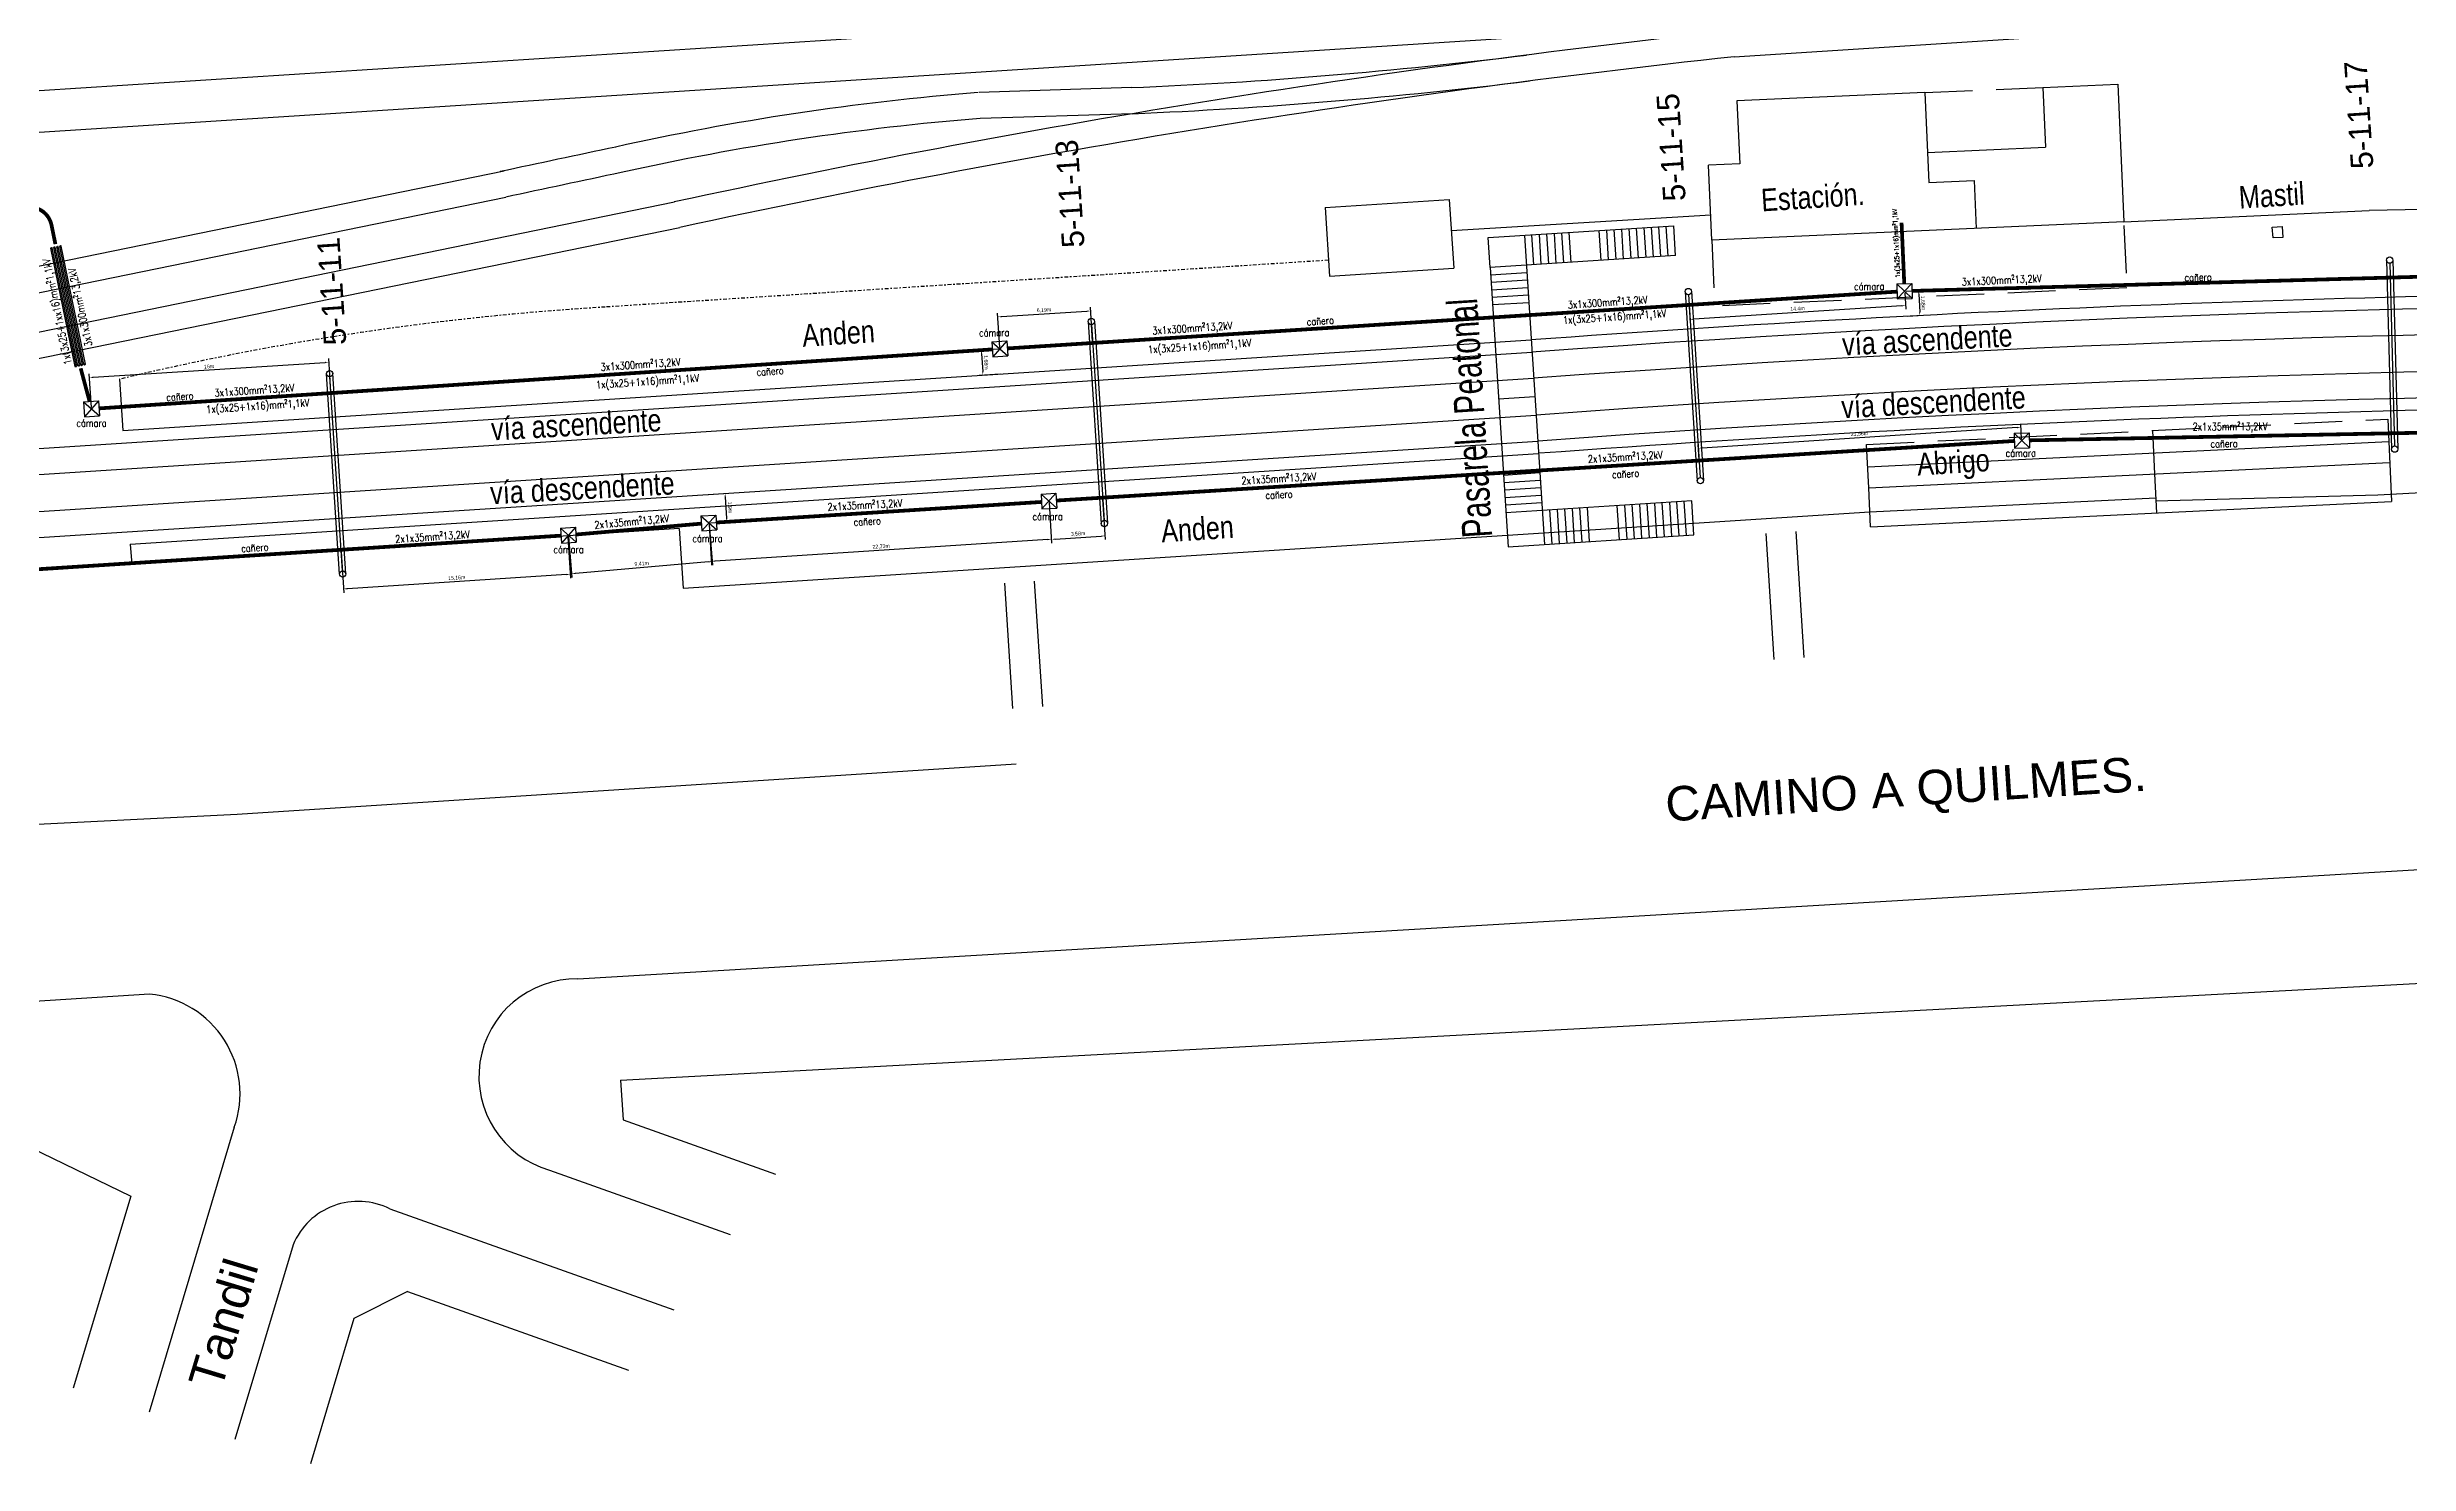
# Model space of a CAD drawing. Header units: millimetres. Extents: x 2168 to 2803, y 1418 to 1620.
# Drawn here: x 2414.8 to 2572.3, y 1433.8 to 1528.3 of the extents above; entities that cross this region are included whole.
import ezdxf

# ---------------------------------------------------------------- set-up
doc = ezdxf.new("R2010")
doc.units = ezdxf.units.MM
doc.linetypes.add('DASHDOT2', pattern=[0.5, 0.25, -0.125, 0, -0.125])
doc.linetypes.add('HIDDEN2', pattern=[4.7625, 3.175, -1.5875])
for name, color, linetype in [('CALLES', 8, 'Continuous'), ('EDIFICIOS', 8, 'Continuous'), ('LIMITE', 8, 'DASHDOT2'), ('LÌNEA02', 8, 'Continuous'), ('n° de postación', 1, 'Continuous'), ('pórticos', 7, 'Continuous'), ('SEMICUBIERTO', 8, 'HIDDEN2'), ('textos', 7, 'Continuous'), ('Textos catenaria', 7, 'Continuous'), ('TMR', 8, 'Continuous'), ('vías', 8, 'Continuous')]:
    doc.layers.add(name, color=color, linetype=linetype)
doc.styles.add('ROMANS', font='arial.ttf', dxfattribs={"width": 0.7})
doc.styles.add('SIMPLEX', font='simplex.shx', dxfattribs={"width": 0.75})
doc.dimstyles.new('ISO-25', dxfattribs={"dimtxt": 0.25, "dimasz": 0.25, "dimexe": 0.25, "dimexo": 0.1, "dimgap": 0.1, "dimtad": 1, "dimtxsty": 'Standard', "dimcen": 0.25, "dimadec": 0, "dimazin": 0, "dimtfac": 1, "dimtmove": 0, "dimatfit": 3, "dimfxl": 1, "dimarcsym": 0})

# ---------------------------------------------------------------- blocks, each defined once
blk = doc.blocks.new('cámara LDF-LDS')
at = {"color": 6}
for p, q in [((-0.5, 0.5), (0.5, 0.5)), ((-0.5, 0.5), (-0.5, -0.5)), ((-0.5, 0.5), (0.5, -0.5)), ((0.5, 0.5), (-0.5, -0.5)), ((0.5, 0.5), (0.5, -0.5)), ((-0.5, -0.5), (0.5, -0.5))]:
    blk.add_line(p, q, dxfattribs=at)
blk = doc.blocks.new('*D21')
at = {"color": 0, "lineweight": -2, "transparency": 16777216}
for p, q in [((2538.72, 1511.92), (2538.79, 1510.81)), ((2524.35, 1511), (2524.42, 1509.88)), ((2538.53, 1511.04), (2524.65, 1510.15))]:
    blk.add_line(p, q, dxfattribs=at)
at = {"color": 0, "transparency": 16777216}
for points in [[(2538.52, 1511.08), (2538.53, 1511), (2538.78, 1511.06)], [(2524.65, 1510.19), (2524.66, 1510.11), (2524.4, 1510.13)]]:
    blk.add_solid(points, dxfattribs=at)
at = {"layer": 'Defpoints', "color": 0, "transparency": 16777216}
for p in [(2538.71, 1512.02), (2524.34, 1511.1), (2524.4, 1510.13)]:
    blk.add_point(p, dxfattribs=at)
at = {"color": 0, "transparency": 16777216, "insert": (2531.57, 1510.84), "char_height": 0.25, "attachment_point": 5, "rotation": 3.684}
blk.add_mtext('14,4m', dxfattribs=at)
blk = doc.blocks.new('*D22')
at = {"color": 0, "lineweight": -2, "transparency": 16777216}
for p, q in [((2538.81, 1512.03), (2539.89, 1512.08)), ((2538.9, 1510.35), (2539.98, 1510.41)), ((2539.66, 1511.82), (2539.72, 1510.64))]:
    blk.add_line(p, q, dxfattribs=at)
at = {"color": 0, "transparency": 16777216}
for points in [[(2539.7, 1511.82), (2539.62, 1511.82), (2539.65, 1512.07)], [(2539.76, 1510.64), (2539.68, 1510.64), (2539.73, 1510.39)]]:
    blk.add_solid(points, dxfattribs=at)
at = {"layer": 'Defpoints', "color": 0, "transparency": 16777216}
for p in [(2538.71, 1512.02), (2538.8, 1510.34), (2539.73, 1510.39)]:
    blk.add_point(p, dxfattribs=at)
at = {"color": 0, "transparency": 16777216, "insert": (2539.93, 1511.24), "char_height": 0.25, "attachment_point": 5, "rotation": 273.0133}
blk.add_mtext('1,68m', dxfattribs=at)
blk = doc.blocks.new('*D23')
at = {"color": 0, "lineweight": -2, "transparency": 16777216}
for p, q in [((2478.38, 1508.27), (2478.23, 1510.55)), ((2478.49, 1510.32), (2484.18, 1510.68)), ((2484.56, 1508.67), (2484.41, 1510.95))]:
    blk.add_line(p, q, dxfattribs=at)
at = {"color": 0, "transparency": 16777216}
for points in [[(2478.49, 1510.36), (2478.5, 1510.28), (2478.24, 1510.3)], [(2484.17, 1510.73), (2484.18, 1510.64), (2484.43, 1510.7)]]:
    blk.add_solid(points, dxfattribs=at)
at = {"layer": 'Defpoints', "color": 0, "transparency": 16777216}
for p in [(2484.43, 1510.7), (2478.38, 1508.17), (2484.56, 1508.57)]:
    blk.add_point(p, dxfattribs=at)
at = {"color": 0, "transparency": 16777216, "insert": (2481.32, 1510.75), "char_height": 0.25, "attachment_point": 5, "rotation": 3.684}
blk.add_mtext('6,19m', dxfattribs=at)
blk = doc.blocks.new('*D24')
at = {"color": 0, "lineweight": -2, "transparency": 16777216}
for p, q in [((2478.28, 1508.16), (2476.89, 1508.07)), ((2477.16, 1507.84), (2477.23, 1506.66)), ((2478.39, 1506.49), (2477, 1506.4))]:
    blk.add_line(p, q, dxfattribs=at)
at = {"color": 0, "transparency": 16777216}
for points in [[(2477.2, 1507.84), (2477.11, 1507.84), (2477.14, 1508.09)], [(2477.27, 1506.67), (2477.19, 1506.66), (2477.25, 1506.41)]]:
    blk.add_solid(points, dxfattribs=at)
at = {"layer": 'Defpoints', "color": 0, "transparency": 16777216}
for p in [(2478.38, 1508.17), (2477.25, 1506.41), (2478.49, 1506.49)]:
    blk.add_point(p, dxfattribs=at)
at = {"color": 0, "transparency": 16777216, "insert": (2477.44, 1507.27), "char_height": 0.25, "attachment_point": 5, "rotation": 273.684}
blk.add_mtext('1,68m', dxfattribs=at)
blk = doc.blocks.new('*D25')
at = {"color": 0, "lineweight": -2, "transparency": 16777216}
for p, q in [((2481.66, 1497.92), (2481.83, 1495.22)), ((2485.23, 1498.15), (2485.41, 1495.45)), ((2482.07, 1495.48), (2485.14, 1495.68))]:
    blk.add_line(p, q, dxfattribs=at)
at = {"color": 0, "transparency": 16777216}
for points in [[(2482.06, 1495.52), (2482.07, 1495.44), (2481.82, 1495.47)], [(2485.14, 1495.72), (2485.14, 1495.64), (2485.39, 1495.7)]]:
    blk.add_solid(points, dxfattribs=at)
at = {"layer": 'Defpoints', "color": 0, "transparency": 16777216}
for p in [(2481.65, 1498.02), (2485.23, 1498.25), (2485.39, 1495.7)]:
    blk.add_point(p, dxfattribs=at)
at = {"color": 0, "transparency": 16777216, "insert": (2483.59, 1495.83), "char_height": 0.25, "attachment_point": 5, "rotation": 3.684}
blk.add_mtext('3,58m', dxfattribs=at)
blk = doc.blocks.new('*D26')
at = {"color": 0, "lineweight": -2, "transparency": 16777216}
for p, q in [((2481.66, 1497.92), (2481.83, 1495.22)), ((2458.98, 1496.46), (2459.15, 1493.75)), ((2481.57, 1495.45), (2459.39, 1494.02))]:
    blk.add_line(p, q, dxfattribs=at)
at = {"color": 0, "transparency": 16777216}
for points in [[(2481.57, 1495.49), (2481.57, 1495.41), (2481.82, 1495.47)], [(2459.38, 1494.06), (2459.39, 1493.98), (2459.14, 1494)]]:
    blk.add_solid(points, dxfattribs=at)
at = {"layer": 'Defpoints', "color": 0, "transparency": 16777216}
for p in [(2481.65, 1498.02), (2458.97, 1496.56), (2459.14, 1494)]:
    blk.add_point(p, dxfattribs=at)
at = {"color": 0, "transparency": 16777216, "insert": (2470.46, 1494.98), "char_height": 0.25, "attachment_point": 5, "rotation": 3.6966}
blk.add_mtext('22,73m', dxfattribs=at)
blk = doc.blocks.new('*D27')
at = {"color": 0, "lineweight": -2, "transparency": 16777216}
for p, q in [((2458.98, 1496.46), (2459.22, 1493.74)), ((2449.61, 1495.65), (2449.84, 1492.93)), ((2458.95, 1493.97), (2450.07, 1493.2))]:
    blk.add_line(p, q, dxfattribs=at)
at = {"color": 0, "transparency": 16777216}
for points in [[(2450.07, 1493.24), (2450.07, 1493.15), (2449.82, 1493.17)], [(2458.94, 1494.01), (2458.95, 1493.92), (2459.19, 1493.99)]]:
    blk.add_solid(points, dxfattribs=at)
at = {"layer": 'Defpoints', "color": 0, "transparency": 16777216}
for p in [(2458.97, 1496.56), (2449.6, 1495.75), (2449.82, 1493.17)]:
    blk.add_point(p, dxfattribs=at)
at = {"color": 0, "transparency": 16777216, "insert": (2454.49, 1493.83), "char_height": 0.25, "attachment_point": 5, "rotation": 4.9573}
blk.add_mtext('9,41m', dxfattribs=at)
blk = doc.blocks.new('*D28')
at = {"color": 0, "lineweight": -2, "transparency": 16777216}
for p, q in [((2434.45, 1494.63), (2434.62, 1491.91)), ((2449.57, 1495.61), (2449.75, 1492.88)), ((2449.48, 1493.12), (2434.86, 1492.17))]:
    blk.add_line(p, q, dxfattribs=at)
at = {"color": 0, "transparency": 16777216}
for points in [[(2449.48, 1493.16), (2449.48, 1493.07), (2449.73, 1493.13)], [(2434.85, 1492.22), (2434.86, 1492.13), (2434.61, 1492.16)]]:
    blk.add_solid(points, dxfattribs=at)
at = {"layer": 'Defpoints', "color": 0, "transparency": 16777216}
for p in [(2434.44, 1494.73), (2449.57, 1495.71), (2434.61, 1492.16)]:
    blk.add_point(p, dxfattribs=at)
at = {"color": 0, "transparency": 16777216, "insert": (2442.15, 1492.89), "char_height": 0.25, "attachment_point": 5, "rotation": 3.684}
blk.add_mtext('15,16m', dxfattribs=at)
blk = doc.blocks.new('*D32')
at = {"color": 0, "lineweight": -2, "transparency": 16777216}
for p, q in [((2458.95, 1498.46), (2460.3, 1498.55)), ((2460.16, 1496.89), (2460.07, 1498.28)), ((2459.07, 1496.57), (2460.42, 1496.65))]:
    blk.add_line(p, q, dxfattribs=at)
at = {"color": 0, "transparency": 16777216}
for points in [[(2460.11, 1498.29), (2460.02, 1498.28), (2460.05, 1498.53)], [(2460.2, 1496.89), (2460.11, 1496.88), (2460.17, 1496.64)]]:
    blk.add_solid(points, dxfattribs=at)
at = {"layer": 'Defpoints', "color": 0, "transparency": 16777216}
for p in [(2458.85, 1498.45), (2460.05, 1498.53), (2458.97, 1496.56)]:
    blk.add_point(p, dxfattribs=at)
at = {"color": 0, "transparency": 16777216, "insert": (2460.36, 1497.6), "char_height": 0.25, "attachment_point": 5, "rotation": 273.684}
blk.add_mtext('1,9m', dxfattribs=at)
blk = doc.blocks.new('*D33')
at = {"color": 0, "lineweight": -2, "transparency": 16777216}
for p, q in [((2417.92, 1506.28), (2433.38, 1507.27)), ((2433.76, 1505.3), (2433.62, 1507.54)), ((2417.79, 1504.27), (2417.65, 1506.51))]:
    blk.add_line(p, q, dxfattribs=at)
at = {"color": 0, "transparency": 16777216}
for points in [[(2433.38, 1507.31), (2433.39, 1507.23), (2433.63, 1507.29)], [(2417.91, 1506.32), (2417.92, 1506.23), (2417.67, 1506.26)]]:
    blk.add_solid(points, dxfattribs=at)
at = {"layer": 'Defpoints', "color": 0, "transparency": 16777216}
for p in [(2433.63, 1507.29), (2417.8, 1504.17), (2433.77, 1505.2)]:
    blk.add_point(p, dxfattribs=at)
at = {"color": 0, "transparency": 16777216, "insert": (2425.64, 1507), "char_height": 0.25, "attachment_point": 5, "rotation": 3.684}
blk.add_mtext('16m', dxfattribs=at)
blk = doc.blocks.new('*D39')
at = {"color": 0, "lineweight": -2, "transparency": 16777216}
for p, q in [((2546.22, 1502.92), (2525.21, 1501.56)), ((2546.52, 1502.16), (2546.46, 1503.18)), ((2525.01, 1500.78), (2524.94, 1501.8))]:
    blk.add_line(p, q, dxfattribs=at)
at = {"color": 0, "transparency": 16777216}
for points in [[(2546.22, 1502.96), (2546.23, 1502.87), (2546.47, 1502.93)], [(2525.2, 1501.6), (2525.21, 1501.52), (2524.96, 1501.55)]]:
    blk.add_solid(points, dxfattribs=at)
at = {"layer": 'Defpoints', "color": 0, "transparency": 16777216}
for p in [(2524.96, 1501.55), (2546.53, 1502.06), (2525.01, 1500.68)]:
    blk.add_point(p, dxfattribs=at)
at = {"color": 0, "transparency": 16777216, "insert": (2535.7, 1502.49), "char_height": 0.25, "attachment_point": 5, "rotation": 3.684}
blk.add_mtext('21,56m', dxfattribs=at)

msp = doc.modelspace()

# ---------------------------------------------------------------- linework, layer by layer
at = {"color": 8}
for p, q in [((2510.95, 1515.589), (2523.316, 1516.385)), ((2511.079, 1513.593), (2510.95, 1515.589)), ((2513.361, 1515.744), (2514.689, 1495.123)), ((2513.835, 1515.775), (2513.964, 1513.779)), ((2514.334, 1515.807), (2514.463, 1513.811)), ((2514.833, 1515.839), (2514.962, 1513.843)), ((2515.332, 1515.871), (2515.461, 1513.875)), ((2515.831, 1515.903), (2515.96, 1513.907)), ((2516.33, 1515.935), (2516.459, 1513.939)), ((2518.326, 1516.064), (2518.455, 1514.068)), ((2518.825, 1516.096), (2518.954, 1514.1)), ((2519.324, 1516.128), (2519.453, 1514.132)), ((2519.823, 1516.16), (2519.952, 1514.164)), ((2520.322, 1516.192), (2520.451, 1514.196)), ((2520.821, 1516.224), (2520.95, 1514.229)), ((2521.32, 1516.257), (2521.448, 1514.261)), ((2521.819, 1516.289), (2521.947, 1514.293)), ((2522.446, 1514.325), (2522.318, 1516.321)), ((2522.945, 1514.357), (2522.817, 1516.353)), ((2523.444, 1514.389), (2523.316, 1516.385)), ((2523.444, 1514.389), (2511.075, 1513.593)), ((2511.075, 1513.593), (2512.274, 1494.967)), ((2513.522, 1513.249), (2511.107, 1513.094)), ((2513.554, 1512.75), (2511.139, 1512.595)), ((2513.586, 1512.251), (2511.171, 1512.096)), ((2513.618, 1511.752), (2511.203, 1511.597)), ((2513.651, 1511.253), (2511.236, 1511.098)), ((2514.382, 1499.893), (2511.967, 1499.737)), ((2514.414, 1499.394), (2511.999, 1499.238)), ((2514.446, 1498.895), (2512.031, 1498.739)), ((2514.478, 1498.396), (2512.063, 1498.24)), ((2514.51, 1497.897), (2512.095, 1497.741)), ((2524.522, 1498.04), (2512.128, 1497.242)), ((2520.031, 1497.751), (2520.178, 1495.476)), ((2520.53, 1497.783), (2520.677, 1495.508)), ((2521.029, 1497.816), (2521.176, 1495.54)), ((2521.528, 1497.848), (2521.675, 1495.572)), ((2522.027, 1497.88), (2522.174, 1495.605)), ((2522.526, 1497.912), (2522.673, 1495.637)), ((2523.025, 1497.944), (2523.172, 1495.669)), ((2523.671, 1495.701), (2523.524, 1497.976)), ((2524.169, 1495.733), (2524.023, 1498.008)), ((2524.668, 1495.765), (2524.522, 1498.04)), ((2515.042, 1497.43), (2515.188, 1495.155)), ((2515.541, 1497.462), (2515.687, 1495.187)), ((2516.04, 1497.494), (2516.186, 1495.219)), ((2516.538, 1497.526), (2516.685, 1495.251)), ((2517.037, 1497.559), (2517.184, 1495.283)), ((2517.536, 1497.591), (2517.683, 1495.315)), ((2519.532, 1497.719), (2519.679, 1495.444)), ((2512.274, 1494.967), (2524.668, 1495.765))]:
    msp.add_line(p, q, dxfattribs=at)
at = {"color": 4}
for p, q in [((2416.698, 1507.002), (2415.086, 1514.889)), ((2416.797, 1507.023), (2415.185, 1514.909)), ((2416.895, 1507.043), (2415.283, 1514.929)), ((2416.995, 1507.063), (2415.383, 1514.949)), ((2417.093, 1507.083), (2415.481, 1514.97)), ((2417.192, 1507.104), (2415.58, 1514.99)), ((2417.29, 1507.124), (2415.678, 1515.01)), ((2417.39, 1507.144), (2415.778, 1515.03))]:
    msp.add_line(p, q, dxfattribs=at)
msp.add_line((2511.639, 1504.83), (2514.054, 1504.985))
at = {"color": 5, "linetype": 'HIDDEN2', "ltscale": 0.25, "const_width": 0.25}
msp.add_lwpolyline([(2415.392, 1515.155), (2415.131, 1516.429, 0.4142136), (2413.361, 1517.598), (2380.272, 1510.833), (2353.044, 1504.75)], format="xyb", dxfattribs=at)
msp.add_lwpolyline([(2417.084, 1506.877), (2417.107, 1506.763), (2417.67, 1504.662)], dxfattribs=at)
at = {"color": 4}
for centre, start, end in [((2415.112, 1514.888), 25.6516, 177.45763), ((2415.162, 1514.898), 25.6516, 177.45763), ((2415.159, 1514.91), 205.6516, 357.45763), ((2415.309, 1514.928), 25.6516, 177.45763), ((2415.359, 1514.938), 25.6516, 177.45763), ((2415.356, 1514.951), 205.6516, 357.45763), ((2415.507, 1514.968), 25.6516, 177.45763), ((2415.557, 1514.979), 25.6516, 177.45763), ((2415.554, 1514.991), 205.6516, 357.45763), ((2415.704, 1515.009), 25.6516, 177.45763), ((2415.754, 1515.019), 25.6516, 177.45763), ((2415.751, 1515.031), 205.6516, 357.45763), ((2416.724, 1507.001), 25.6516, 177.45763), ((2416.721, 1507.014), 205.6516, 357.45763), ((2416.771, 1507.024), 205.6516, 357.45763), ((2416.922, 1507.042), 25.6516, 177.45763), ((2416.919, 1507.054), 205.6516, 357.45763), ((2416.969, 1507.064), 205.6516, 357.45763), ((2417.119, 1507.082), 25.6516, 177.45763), ((2417.117, 1507.095), 205.6516, 357.45763), ((2417.166, 1507.105), 205.6516, 357.45763), ((2417.317, 1507.122), 25.6516, 177.45763), ((2417.314, 1507.135), 205.6516, 357.45763), ((2417.364, 1507.145), 205.6516, 357.45763)]:
    msp.add_arc(centre, 0.0262, start, end, dxfattribs=at)
at = {"layer": 'CALLES'}
for p, q in [((2625.861, 1538.95), (2371.176, 1522.612)), ((2479.454, 1480.462), (2427.519, 1477.11)), ((2453.068, 1459.4), (2599.108, 1467.265)), ((2421.676, 1465.134), (2291.418, 1456.748)), ((2453.068, 1459.4), (2453.25, 1456.744)), ((2410.157, 1456.637), (2420.413, 1451.659)), ((2427.319, 1456.255), (2421.635, 1437.25)), ((2453.25, 1456.744), (2463.418, 1453.122)), ((2448.349, 1453.394), (2460.4, 1449.102)), ((2420.413, 1451.659), (2416.586, 1438.863)), ((2437.696, 1450.82), (2456.626, 1444.077)), ((2431.239, 1448.421), (2427.352, 1435.424)), ((2431.239, 1448.421), (2427.352, 1435.424)), ((2438.863, 1445.309), (2435.3, 1443.503)), ((2438.863, 1445.309), (2453.608, 1440.057)), ((2435.3, 1443.503), (2432.401, 1433.811)), ((2435.3, 1443.503), (2432.401, 1433.811))]:
    msp.add_line(p, q, dxfattribs=at)
for centre, radius, start, end in [((2421.024, 1458.487), 6.679, 340.47437, 84.39626), ((2435.593, 1446.591), 4.723, 63.55112, 157.19662)]:
    msp.add_arc(centre, radius, start, end, dxfattribs=at)
at = {"layer": 'EDIFICIOS'}
for p, q in [((2540.068, 1525.261), (2527.531, 1524.705)), ((2527.531, 1524.705), (2527.717, 1520.51)), ((2540.068, 1525.261), (2540.334, 1519.267)), ((2547.931, 1525.61), (2552.926, 1525.831)), ((2547.931, 1525.61), (2548.108, 1521.614)), ((2552.926, 1525.831), (2553.333, 1516.64)), ((2540.245, 1521.265), (2548.108, 1521.614)), ((2527.717, 1520.51), (2525.639, 1520.417)), ((2525.86, 1515.422), (2525.639, 1520.417)), ((2527.776, 1520.512), (2527.776, 1520.512)), ((2540.334, 1519.267), (2543.351, 1519.401)), ((2543.351, 1519.401), (2543.493, 1516.204)), ((2500.064, 1517.609), (2508.347, 1518.143)), ((2500.064, 1517.609), (2500.36, 1513.019)), ((2508.347, 1518.143), (2508.642, 1513.552)), ((2553.333, 1516.64), (2525.86, 1515.422)), ((2563.236, 1516.281), (2563.9, 1516.324)), ((2563.282, 1515.567), (2563.236, 1516.281)), ((2563.946, 1515.61), (2563.282, 1515.567)), ((2563.9, 1516.324), (2563.946, 1515.61)), ((2500.36, 1513.019), (2508.642, 1513.552)), ((2555.527, 1497.231), (2555.4, 1499.828))]:
    msp.add_line(p, q, dxfattribs=at)
at = {"layer": 'EDIFICIOS', "linetype": 'Continuous'}
for p, q in [((2570.933, 1503.487), (2571.176, 1497.992)), ((2536.255, 1500.299), (2570.999, 1501.988)), ((2536.323, 1498.9), (2571.061, 1500.59)), ((2536.449, 1496.303), (2536.323, 1498.9)), ((2536.449, 1496.303), (2571.176, 1497.992))]:
    msp.add_line(p, q, dxfattribs=at)
at = {"layer": 'LIMITE'}
msp.add_line((2500.291, 1514.084), (2452.062, 1510.961), dxfattribs=at)
msp.add_arc((2463.352, 1323.467), 187.834, 93.44586, 103.44936, dxfattribs=at)
at = {"layer": 'LÌNEA02', "color": 8}
msp.add_line((2525.786, 1517.089), (2508.482, 1516.041), dxfattribs=at)
at = {"layer": 'LÌNEA02'}
for p, q in [((2553.333, 1516.64), (2569.693, 1517.4)), ((2600.446, 1517.969), (2569.693, 1517.4)), ((2419.885, 1502.72), (2513.811, 1508.768)), ((2419.664, 1506.15), (2419.885, 1502.72)), ((2420.386, 1495.157), (2514.298, 1501.203)), ((2420.386, 1495.157), (2420.478, 1493.78)), ((2529.462, 1495.853), (2530.002, 1487.465)), ((2531.458, 1495.982), (2531.998, 1487.594)), ((2478.676, 1492.546), (2479.214, 1484.187)), ((2480.672, 1492.672), (2481.21, 1484.316)), ((2427.519, 1477.11), (2397.621, 1475.62)), ((2450.241, 1466.152), (2603.086, 1475.221))]:
    msp.add_line(p, q, dxfattribs=at)
at = {"layer": 'LÌNEA02', "linetype": 'HIDDEN2'}
for p, q in [((2536.182, 1501.797), (2570.933, 1503.487)), ((2555.4, 1499.828), (2555.259, 1502.725)), ((2536.323, 1498.9), (2536.182, 1501.797))]:
    msp.add_line(p, q, dxfattribs=at)
at = {"layer": 'LÌNEA02', "color": 11, "const_width": 0.25}
for points in [[(2538.691, 1512.517), (2538.51, 1516.592)], [(2597.586, 1513.667), (2539.213, 1512.035)], [(2478.881, 1508.202), (2538.214, 1511.99)], [(2418.3, 1504.202), (2477.883, 1508.137)], [(2547.029, 1502.071), (2610.681, 1503.309)], [(2482.151, 1498.056), (2546.029, 1502.03)], [(2459.471, 1496.59), (2481.144, 1497.96)], [(2450.097, 1495.789), (2458.473, 1496.516)], [(2449.1, 1495.714), (2398.772, 1492.482)]]:
    msp.add_lwpolyline(points, dxfattribs=at)
at = {"layer": 'LÌNEA02'}
for centre, radius, start, end in [((2602.081, 308.218), 1203.79, 90.068443, 94.206742), ((2450.137, 1459.648), 6.504, 89.08038, 254.04924)]:
    msp.add_arc(centre, radius, start, end, dxfattribs=at)
at = {"layer": 'pórticos'}
for p, q in [((2570.856, 1514.084), (2571.179, 1501.478)), ((2571.071, 1513.88), (2571.383, 1501.694)), ((2571.276, 1514.095), (2571.598, 1501.489)), ((2524.075, 1511.984), (2524.887, 1499.37)), ((2524.494, 1512.011), (2525.306, 1499.397)), ((2524.298, 1511.788), (2525.083, 1499.593)), ((2484.261, 1509.986), (2485.129, 1496.509)), ((2484.484, 1509.79), (2485.325, 1496.732)), ((2484.68, 1510.013), (2485.548, 1496.536)), ((2434.334, 1493.144), (2433.474, 1506.506)), ((2434.53, 1493.367), (2433.697, 1506.31)), ((2434.753, 1493.171), (2433.893, 1506.533)), ((2485.126, 1496.55), (2485.131, 1496.556))]:
    msp.add_line(p, q, dxfattribs=at)
for centre in [(2571.066, 1514.09), (2524.285, 1511.997), (2484.471, 1510), (2433.683, 1506.519), (2571.389, 1501.484), (2525.097, 1499.383), (2485.339, 1496.523), (2434.543, 1493.157)]:
    msp.add_circle(centre, 0.21, dxfattribs=at)
at = {"layer": 'SEMICUBIERTO'}
for p, q in [((2540.068, 1525.261), (2547.931, 1525.61)), ((2525.86, 1515.422), (2526.055, 1511.027)), ((2553.344, 1516.399), (2553.528, 1512.245)), ((2553.528, 1512.245), (2526.055, 1511.027))]:
    msp.add_line(p, q, dxfattribs=at)
at = {"layer": 'TMR'}
for p, q in [((2624.205, 1536.069), (2325.983, 1516.927)), ((2536.401, 1497.302), (2555.478, 1498.23)), ((2555.446, 1498.026), (2570.263, 1498.437)), ((2570.263, 1498.437), (2577.281, 1498.817)), ((2456.991, 1496.2), (2284.328, 1484.757)), ((2456.991, 1496.2), (2457.248, 1492.207)), ((2512.224, 1495.746), (2536.385, 1497.301)), ((2457.248, 1492.207), (2512.224, 1495.746))]:
    msp.add_line(p, q, dxfattribs=at)
msp.add_arc((2602.081, 308.218), 1196.21, 89.659645, 94.206742, dxfattribs=at)
at = {"layer": 'vías'}
for p, q in [((2527.341, 1527.654), (2615.257, 1533.315)), ((2487.158, 1525.596), (2477.007, 1525.272)), ((2487.213, 1523.857), (2477.062, 1523.532)), ((2373.662, 1505.399), (2445.311, 1520.047)), ((2374.01, 1503.694), (2445.424, 1518.295)), ((2341.104, 1494.344), (2456.684, 1517.974)), ((2341.453, 1492.64), (2457.032, 1516.269)), ((2169.057, 1485.748), (2513.863, 1507.949)), ((2169.169, 1484.012), (2513.975, 1506.213)), ((2169.327, 1481.557), (2514.133, 1503.758)), ((2169.438, 1479.821), (2514.245, 1502.021))]:
    msp.add_line(p, q, dxfattribs=at)
for centre, radius, start, end in [((2599.808, 857.341), 675.959, 96.17026, 102.225777), ((2599.808, 857.341), 674.219, 96.17026, 102.225777), ((2473.162, 1856.241), 330.941, 272.42065, 276.99908), ((2490.615, 1352.124), 173.684, 94.52084, 102.59709), ((2473.162, 1856.241), 332.681, 272.42065, 276.99908), ((2490.615, 1352.124), 171.944, 94.52084, 102.59709), ((3077.752, -1439.745), 3026.609, 101.917339, 102.066285), ((3077.752, -1439.745), 3024.869, 101.917339, 102.066285), ((2602.081, 308.218), 1202.97, 84.878946, 94.206742), ((2602.081, 308.218), 1201.23, 84.878946, 94.206742), ((2602.081, 308.218), 1198.77, 84.878946, 94.206742), ((2602.081, 308.218), 1197.03, 84.878946, 94.206742)]:
    msp.add_arc(centre, radius, start, end, dxfattribs=at)

# ---------------------------------------------------------------- block references
for p, rotation in [((2538.713, 1512.021), 1.255503035688752), ((2478.382, 1508.17), 3.683970500552911), ((2417.801, 1504.169), 3.683970500552911), ((2546.529, 1502.062), 1.255503035688752), ((2481.652, 1498.024), 3.683970500552911), ((2449.599, 1495.746), 3.683970500552911), ((2458.972, 1496.559), 3.683970500552911)]:
    msp.add_blockref('cámara LDF-LDS', p, dxfattribs=dict(rotation=rotation))

# ---------------------------------------------------------------- texts
at = {"layer": 'n° de postación', "style": 'ROMANS'}
for s, p in [('5-11-17', (2569.985, 1520.23)), ('5-11-15', (2524.119, 1518.058)), ('5-11-13', (2484.027, 1514.966)), ('5-11-11', (2434.799, 1508.455))]:
    msp.add_text(s, height=1.5, rotation=93.72946, dxfattribs=at).set_placement(p)
at = {"layer": 'textos', "style": 'ROMANS'}
for s, height, rotation, width, p in [('Estación.', 1.5, 3.68397, 0.8, (2529.197, 1517.338)), ('Mastil', 1.5, 3.68397, 0.8, (2561.054, 1517.521)), ('Pasarela Peatonal', 2, 93.68397, 0.7, (2511.222, 1495.639)), ('Anden', 1.5, 3.68397, 0.8, (2465.24, 1508.305)), ('vía ascendente', 1.5, 3.16228, 0.8, (2534.595, 1507.718)), ('vía ascendente', 1.5, 3.16228, 0.8, (2444.49, 1502.062)), ('vía descendente', 1.5, 3.16228, 0.8, (2534.539, 1503.533)), ('Abrigo', 1.5, 3.68397, 0.8, (2539.59, 1499.719)), ('vía descendente', 1.5, 3.16228, 0.8, (2444.433, 1497.799)), ('Anden', 1.5, 3.68397, 0.8, (2489.18, 1495.262))]:
    msp.add_text(s, height=height, rotation=rotation, dxfattribs=dict(at, width=width)).set_placement(p)
for s, rotation, p in [('CAMINO A QUILMES.', 3.68397, (2522.836, 1476.645)), ('Tandil', 73.19855, (2426.436, 1438.648))]:
    msp.add_text(s, height=2.3, rotation=rotation, dxfattribs=at).set_placement(p)
at = {"layer": 'Textos catenaria', "style": 'SIMPLEX', "width": 0.8}
for s, height, rotation, p in [('1x(3x25+1x16)mm²1,1kV', 0.3, 92.70995, (2538.408, 1512.93)), ('1x(3x25+1xx16)mm²1,1kV', 0.5, 101.71196, (2416.474, 1507.185)), ('3x1x300mm²13,2kV', 0.5, 102.35378, (2417.859, 1508.396)), ('cámara', 0.5, 0.31934, (2535.347, 1512.089)), ('3x1x300mm²13,2kV', 0.5, 2.69667, (2542.535, 1512.383)), ('cañero', 0.5, 1.11391, (2557.385, 1512.684)), ('1x(3x25+1x16)mm²1,1kV', 0.5, 3.87096, (2515.948, 1509.835)), ('3x1x300mm²13,2kV', 0.5, 3.87096, (2516.265, 1510.852)), ('cámara', 0.5, 0.31934, (2476.991, 1509.001)), ('1x(3x25+1x16)mm²1,1kV', 0.5, 3.87096, (2488.279, 1507.872)), ('3x1x300mm²13,2kV', 0.5, 3.87096, (2488.568, 1509.127)), ('cañero', 0.5, 3.87096, (2498.857, 1509.729)), ('3x1x300mm²13,2kV', 0.5, 3.87096, (2451.769, 1506.703)), ('3x1x300mm²13,2kV', 0.5, 3.87096, (2426.016, 1504.982)), ('1x(3x25+1x16)mm²1,1kV', 0.5, 3.87096, (2451.462, 1505.523)), ('cañero', 0.5, 3.87096, (2462.161, 1506.368)), ('cañero', 0.5, 3.87096, (2422.8, 1504.685)), ('1x(3x25+1x16)mm²1,1kV', 0.5, 3.87096, (2425.467, 1503.882)), ('cámara', 0.5, 0.31934, (2416.788, 1502.97)), ('2x1x35mm²13,2kV', 0.5, 0.26376, (2557.92, 1502.73)), ('2x1x35mm²13,2kV', 0.5, 3.45903, (2517.604, 1500.565)), ('cámara', 0.5, 0.31934, (2545.451, 1500.972)), ('cañero', 0.5, 1.11391, (2559.116, 1501.586)), ('2x1x35mm²13,2kV', 0.5, 3.45903, (2494.506, 1499.124)), ('cañero', 0.5, 3.22429, (2519.213, 1499.539)), ('2x1x35mm²13,2kV', 0.5, 3.04142, (2466.898, 1497.376)), ('cañero', 0.5, 3.22429, (2496.097, 1498.152)), ('2x1x35mm²13,2kV', 0.5, 5.20531, (2451.363, 1496.173)), ('cañero', 0.5, 3.22429, (2468.636, 1496.364)), ('cámara', 0.5, 0.31934, (2480.553, 1496.738)), ('cañero', 0.5, 3.17291, (2427.795, 1494.611)), ('2x1x35mm²13,2kV', 0.5, 3.87532, (2438.069, 1495.23)), ('cámara', 0.5, 0.31934, (2448.603, 1494.539)), ('cámara', 0.5, 0.31934, (2457.869, 1495.275))]:
    msp.add_text(s, height=height, rotation=rotation, dxfattribs=at).set_placement(p)

# ---------------------------------------------------------------- dimensions: what is measured, and where the dimension line sits
for p1, p2, distance, picture, middle in [((2538.713, 1512.021), (2524.343, 1511.096), 0.967, '*D21', (2531.574, 1510.84)), ((2538.713, 1512.021), (2538.801, 1510.344), 0.933, '*D22', (2539.935, 1511.245)), ((2478.382, 1508.17), (2484.563, 1508.568), 2.138, '*D23', (2481.319, 1510.747)), ((2417.801, 1504.169), (2433.768, 1505.197), 2.095, '*D33', (2425.636, 1506.999)), ((2478.382, 1508.17), (2478.49, 1506.493), -1.245, '*D24', (2477.439, 1507.267)), ((2546.529, 1502.062), (2525.014, 1500.676), -0.873, '*D39', (2535.699, 1502.485)), ((2458.972, 1496.559), (2458.85, 1498.455), -1.202, '*D32', (2460.356, 1497.6)), ((2481.652, 1498.024), (2458.972, 1496.559), 2.563, '*D26', (2470.461, 1494.979)), ((2481.652, 1498.024), (2485.227, 1498.254), -2.562, '*D25', (2483.588, 1495.827)), ((2458.972, 1496.559), (2449.599, 1495.746), 2.581, '*D27', (2454.487, 1493.826)), ((2449.566, 1495.708), (2434.442, 1494.734), 2.581, '*D28', (2442.154, 1492.891))]:
    dim = msp.add_aligned_dim(p1=p1, p2=p2, distance=distance, dimstyle='ISO-25', override={"dimpost": 'm'})
    dim.commit()
    dim.dimension.update_dxf_attribs({"geometry": picture, "text_midpoint": middle})

doc.saveas('drawing.dxf')
